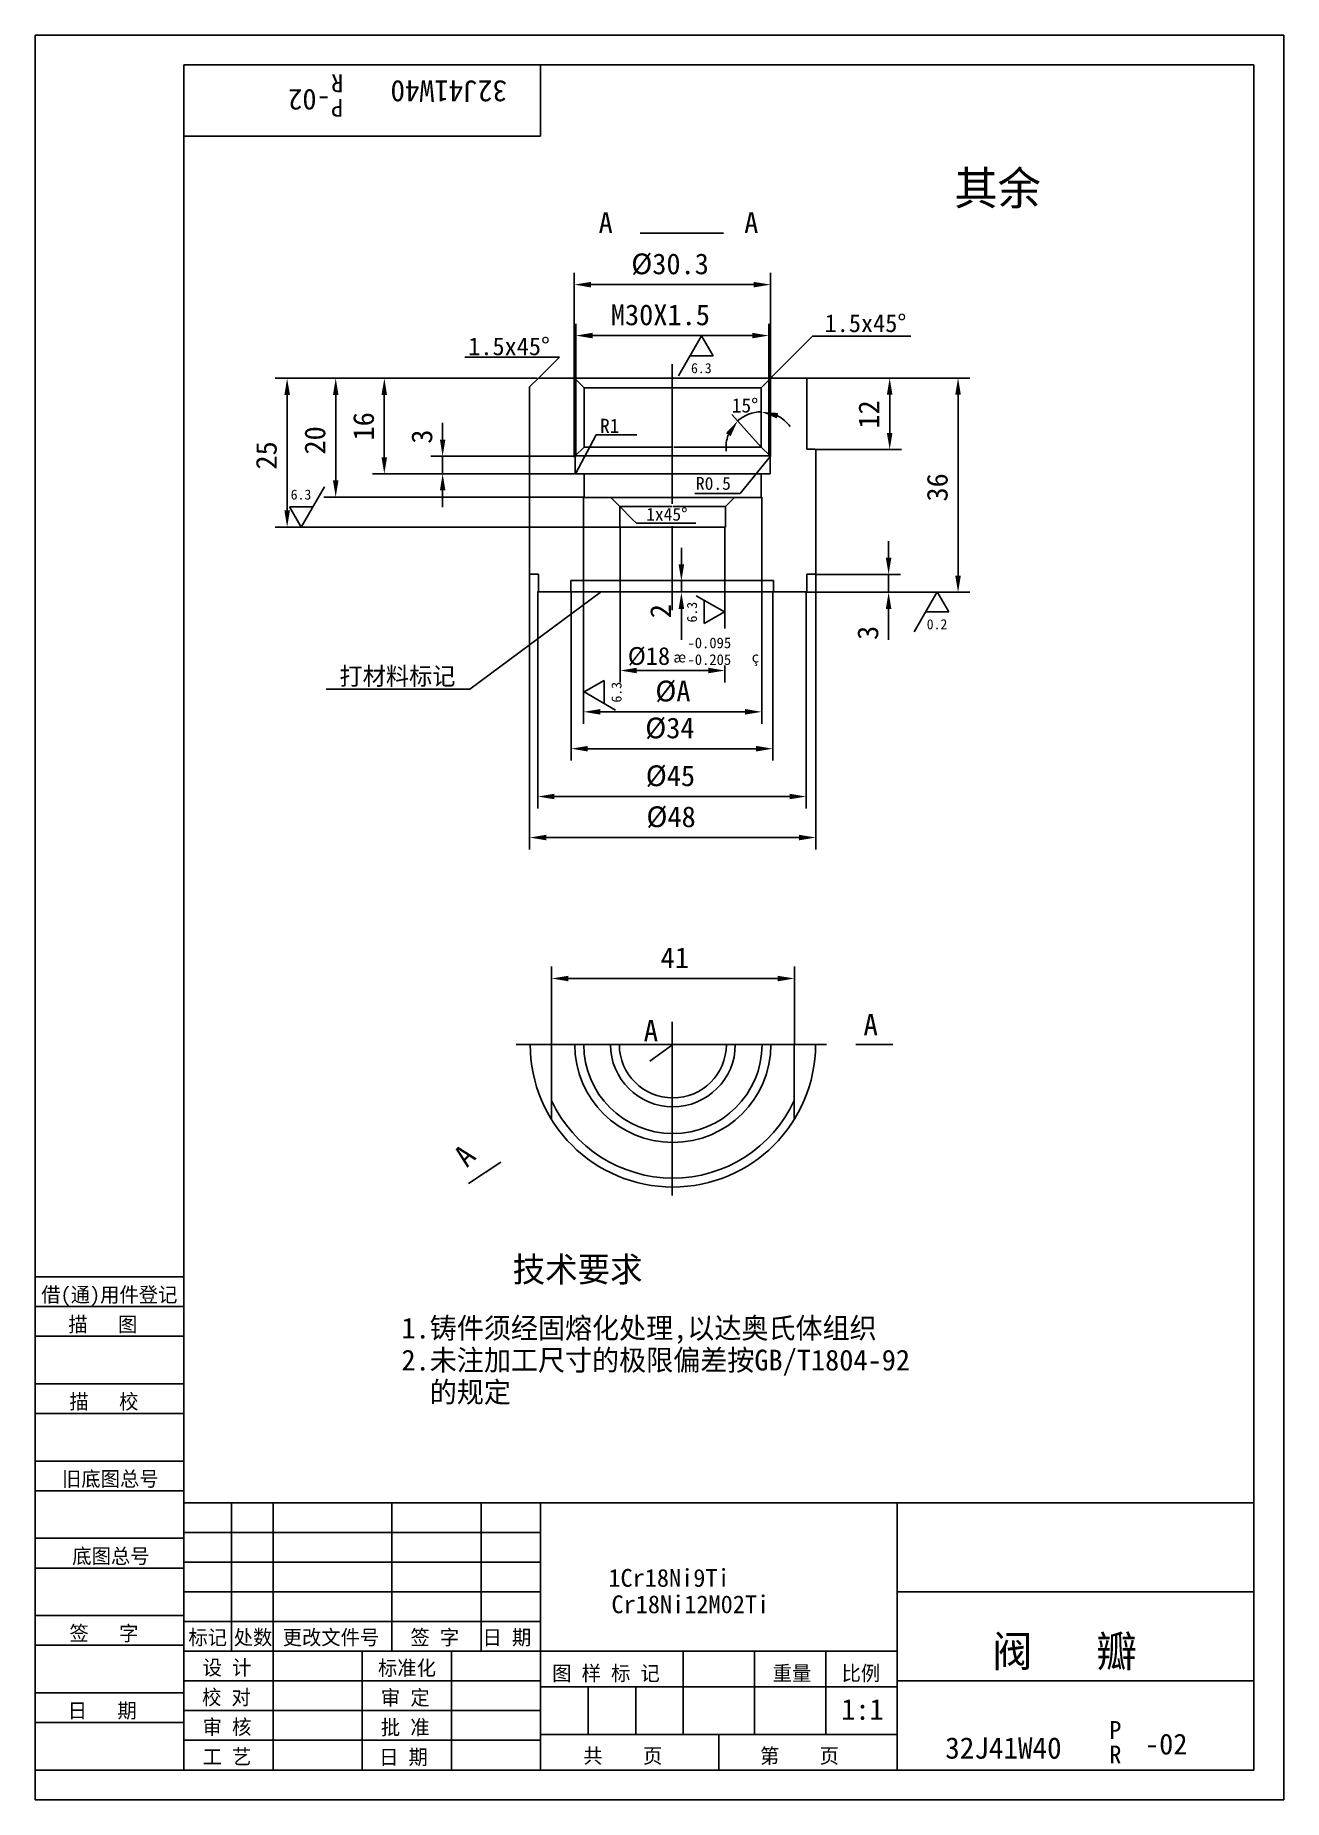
# Model space of a CAD drawing. Header units: metres. Extents: x 0 to 210, y 0 to 297.
import ezdxf

# ---------------------------------------------------------------- set-up
doc = ezdxf.new("R2010")
doc.units = ezdxf.units.M
for name, color, linetype in [('B', 3, 'Continuous'), ('C', 6, 'Continuous'), ('D', 1, 'Continuous'), ('FL', 5, 'Continuous'), ('T', 7, 'Continuous'), ('TL', 4, 'Continuous')]:
    doc.layers.add(name, color=color, linetype=linetype)

# ---------------------------------------------------------------- blocks, each defined once
blk = doc.blocks.new('TUKUN4')
at = {"layer": 'FL'}
for p, q in [((0, 297), (0, 0)), ((210, 297), (0, 297)), ((210, 0), (210, 297)), ((0, 78), (25, 78)), ((0, 70), (25, 70)), ((0, 65), (25, 65)), ((0, 57), (25, 57)), ((0, 52), (25, 52)), ((33, 25), (33, 50)), ((40, 5), (40, 50)), ((60, 25), (60, 50)), ((75, 25), (75, 50)), ((25, 45), (85, 45)), ((0, 44), (25, 44)), ((0, 39), (25, 39)), ((25, 40), (85, 40)), ((25, 35), (85, 35)), ((0, 31), (25, 31)), ((25, 30), (85, 30)), ((0, 26), (25, 26)), ((70, 5), (70, 25)), ((0, 18), (25, 18)), ((25, 20), (85, 20)), ((25, 15), (85, 15)), ((0, 13), (25, 13)), ((25, 10), (85, 10)), ((0, 0), (210, 0))]:
    blk.add_line(p, q, dxfattribs=at)
at = {"layer": 'TL'}
for p, q in [((25, 5), (25, 292)), ((205, 292), (25, 292)), ((85, 292), (85, 280)), ((205, 5), (205, 292)), ((85, 280), (25, 280)), ((0, 88), (25, 88)), ((0, 83), (25, 83)), ((205, 50), (25, 50)), ((85, 5), (85, 50)), ((145, 5), (145, 50)), ((205, 35), (145, 35)), ((145, 25), (25, 25)), ((55, 5), (55, 25)), ((109, 11), (109, 25)), ((121, 11), (121, 25)), ((133, 11), (133, 25)), ((85, 19), (145, 19)), ((93, 11), (93, 19)), ((101, 11), (101, 19)), ((205, 20), (145, 20)), ((145, 11), (85, 11)), ((115, 5), (115, 11)), ((0, 5), (205, 5))]:
    blk.add_line(p, q, dxfattribs=at)
at = {"layer": 'T'}
for s, p in [('借(通)用件登记', (1, 83.76)), ('描   图', (5.56, 78.76)), ('描   校', (5.74, 65.76)), ('旧底图总号', (4.49, 52.76)), ('底图总号', (6.22, 39.76)), ('签   字', (5.74, 26.76)), ('标记', (25.75, 26.07)), ('处数', (33.38, 26.07)), ('更改文件号', (41.61, 26.07)), ('签 字', (63.1, 26.07)), ('日 期', (75.23, 26.07)), ('设 计', (28.14, 20.99)), ('标准化', (57.65, 20.93)), ('图 样 标 记', (86.95, 20.04)), ('重量', (124.03, 20.04)), ('比例', (135.64, 20.04)), ('校 对', (28.05, 15.99)), ('审 定', (58.13, 15.93)), ('日   期', (5.45, 13.76)), ('审 核', (28.14, 10.99)), ('批 准', (58.13, 10.93)), ('共    页', (92.18, 6.13)), ('第    页', (121.9, 6.13)), ('工 艺', (28.14, 5.99)), ('日 期', (57.84, 5.93))]:
    blk.add_text(s, height=2.5, dxfattribs=at).set_placement(p)

msp = doc.modelspace()

# ---------------------------------------------------------------- linework, layer by layer
at = {"layer": 'B'}
msp.add_arc((107.25, 127.13), 16.5, 180.06, 359.94, dxfattribs=at)
at = {"layer": 'C'}
for p, q in [((107.15, 218.14), (107.15, 241.65)), ((107.15, 200.23), (107.15, 214.37)), ((107.15, 103.79), (107.15, 130.95)), ((80.88, 127.11), (107.25, 127.11)), ((111.9, 127.11), (133.1, 127.11)), ((107.15, 103.79), (107.15, 101.71))]:
    msp.add_line(p, q, dxfattribs=at)
at = {"layer": 'D'}
for p, q in [((101.75, 263.71), (115.75, 263.71)), ((90.67, 226.01), (90.67, 257.03)), ((123.66, 226.14), (123.66, 257.03)), ((93.47, 255.03), (120.86, 255.03)), ((90.93, 239.07), (90.93, 248.45)), ((123.39, 238.93), (123.39, 248.45)), ((93.73, 246.45), (120.59, 246.45)), ((108.18, 239.67), (112.08, 246.43)), ((112.08, 246.43), (114.03, 243.05)), ((123.66, 239.31), (130.73, 246.38)), ((130.73, 246.38), (140.3, 246.38)), ((140.3, 246.38), (147.28, 246.38)), ((80.2, 242.84), (72.28, 242.84)), ((88.19, 242.84), (80.2, 242.84)), ((84.65, 239.31), (88.19, 242.84)), ((114.03, 243.05), (110.13, 243.05)), ((48.53, 239.26), (40.36, 239.26)), ((56.71, 239.26), (48.53, 239.26)), ((84.41, 239.26), (56.71, 239.26)), ((90.93, 226.14), (90.93, 239.07)), ((123.4, 226.14), (123.4, 239.07)), ((129.69, 239.3), (145.72, 239.3)), ((145.72, 239.3), (157.22, 239.3)), ((42.36, 236.46), (42.36, 217.01)), ((50.53, 222.07), (50.53, 236.46)), ((58.71, 236.46), (58.71, 225.98)), ((143.72, 236.5), (143.72, 230.08)), ((155.22, 206.04), (155.22, 236.5)), ((68.52, 228.96), (68.52, 231.76)), ((122.13, 227.68), (117.15, 233.19)), ((90.85, 223.16), (94.35, 229.74)), ((94.35, 229.74), (101.2, 229.74)), ((90.72, 226.16), (66.52, 226.16)), ((68.52, 226.16), (68.52, 223.18)), ((123.69, 226.13), (118.58, 219.87)), ((131.31, 227.28), (145.72, 227.28)), ((66.52, 223.18), (56.71, 223.18)), ((90.72, 223.18), (66.52, 223.18)), ((48.64, 220.99), (44.74, 214.23)), ((68.52, 220.38), (68.52, 217.58)), ((118.58, 219.87), (110.93, 219.87)), ((42.78, 217.61), (46.69, 217.61)), ((44.74, 214.23), (42.78, 217.61)), ((92.37, 219.27), (48.53, 219.27)), ((92.24, 219.23), (92.24, 181.12)), ((98.31, 217.69), (100.43, 215.57)), ((122.2, 219.23), (122.2, 181.12)), ((98.2, 214.21), (40.36, 214.21)), ((98.37, 214.24), (98.37, 188.07)), ((100.43, 215.57), (101.14, 214.86)), ((101.14, 214.86), (111.09, 214.86)), ((115.99, 214.24), (115.99, 197.15)), ((143.54, 209.05), (143.54, 211.85)), ((108.68, 207.93), (108.68, 210.73)), ((83.15, 206.31), (83.15, 159.96)), ((108.68, 205.13), (108.68, 203.25)), ((131.29, 206.31), (131.29, 159.96)), ((131.31, 206.25), (145.54, 206.25)), ((143.54, 206.25), (143.54, 203.24)), ((95.26, 203.39), (73.09, 186.92)), ((84.52, 203.36), (84.52, 166.86)), ((90.14, 203.36), (90.14, 174.91)), ((111.19, 202.67), (115.92, 199.94)), ((124.06, 203.36), (124.06, 174.91)), ((129.68, 203.36), (129.68, 166.86)), ((129.69, 203.24), (145.54, 203.24)), ((145.54, 203.24), (157.22, 203.24)), ((147.83, 196.56), (151.73, 203.32)), ((151.73, 203.32), (153.68, 199.94)), ((108.68, 200.45), (108.68, 197.65)), ((112.54, 197.99), (112.54, 201.9)), ((115.92, 199.94), (112.54, 197.99)), ((143.54, 200.44), (143.54, 197.64)), ((153.68, 199.94), (149.78, 199.94)), ((108.68, 197.65), (108.68, 195.23)), ((143.54, 197.64), (143.54, 195.22)), ((115.99, 190.94), (115.99, 188.07)), ((92.3, 186.47), (95.68, 188.42)), ((95.68, 188.42), (95.68, 184.51)), ((101.17, 190.07), (113.19, 190.07)), ((73.09, 186.92), (48.95, 186.92)), ((97.59, 183.41), (92.3, 186.47)), ((95.04, 183.12), (119.4, 183.12)), ((92.94, 176.91), (121.26, 176.91)), ((87.32, 168.86), (126.88, 168.86)), ((85.95, 161.96), (128.49, 161.96)), ((86.86, 127.18), (86.86, 140.23)), ((127.69, 127.18), (127.69, 140.23)), ((89.66, 138.23), (124.89, 138.23))]:
    msp.add_line(p, q, dxfattribs=at)
for start, end in [(90, 132.15), (35.47, 62.73), (159.41, 186.68)]:
    msp.add_arc((122.13, 227.68), 5.94, start, end, dxfattribs=at)
for points in [[(93.47, 255.49), (93.47, 254.56), (90.67, 255.03)], [(120.86, 255.49), (120.86, 254.56), (123.66, 255.03)], [(93.73, 246.92), (93.73, 245.99), (90.93, 246.45)], [(120.59, 246.92), (120.59, 245.99), (123.39, 246.45)], [(41.9, 236.46), (42.83, 236.46), (42.36, 239.26)], [(50.07, 236.46), (51, 236.46), (50.53, 239.26)], [(58.24, 236.46), (59.17, 236.46), (58.71, 239.26)], [(143.25, 236.5), (144.19, 236.5), (143.72, 239.3)], [(154.75, 236.5), (155.69, 236.5), (155.22, 239.3)], [(116.18, 230.04), (116.96, 229.51), (118.14, 232.09)], [(124.74, 232.51), (124.96, 233.42), (122.13, 233.62)], [(68.06, 228.96), (68.99, 228.96), (68.52, 226.16)], [(143.25, 230.08), (144.19, 230.08), (143.72, 227.28)], [(58.24, 225.98), (59.17, 225.98), (58.71, 223.18)], [(68.06, 220.38), (68.99, 220.38), (68.52, 223.18)], [(50.07, 222.07), (51, 222.07), (50.53, 219.27)], [(41.9, 217.01), (42.83, 217.01), (42.36, 214.21)], [(108.22, 207.93), (109.15, 207.93), (108.68, 205.13)], [(143.08, 209.05), (144.01, 209.05), (143.54, 206.25)], [(154.75, 206.04), (155.69, 206.04), (155.22, 203.24)], [(108.22, 200.45), (109.15, 200.45), (108.68, 203.25)], [(143.08, 200.44), (144.01, 200.44), (143.54, 203.24)], [(101.17, 190.54), (101.17, 189.61), (98.37, 190.07)], [(113.19, 190.54), (113.19, 189.61), (115.99, 190.07)], [(95.04, 183.59), (95.04, 182.65), (92.24, 183.12)], [(119.4, 183.59), (119.4, 182.65), (122.2, 183.12)], [(92.94, 177.38), (92.94, 176.45), (90.14, 176.91)], [(121.26, 177.38), (121.26, 176.45), (124.06, 176.91)], [(87.32, 169.33), (87.32, 168.4), (84.52, 168.86)], [(126.88, 169.33), (126.88, 168.4), (129.68, 168.86)], [(85.95, 162.42), (85.95, 161.49), (83.15, 161.96)], [(128.49, 162.42), (128.49, 161.49), (131.29, 161.96)], [(89.66, 138.69), (89.66, 137.76), (86.86, 138.23)], [(124.89, 138.69), (124.89, 137.76), (127.69, 138.23)]]:
    msp.add_solid(points, dxfattribs=at)
at = {"layer": 'TL'}
for p, q in [((83.15, 237.81), (84.65, 239.31)), ((83.15, 206.31), (83.15, 237.81)), ((84.65, 239.31), (90.87, 239.31)), ((90.81, 239.18), (92.31, 237.68)), ((90.87, 239.31), (107.15, 239.31)), ((92.31, 237.68), (107.14, 237.68)), ((92.31, 237.68), (92.31, 227.68)), ((123.95, 239.31), (107.29, 239.31)), ((122.13, 237.68), (107.3, 237.68)), ((123.63, 239.18), (122.13, 237.68)), ((122.13, 237.68), (122.13, 227.68)), ((129.79, 239.31), (123.95, 239.31)), ((129.79, 239.31), (129.79, 227.31)), ((92.31, 227.68), (90.81, 226.19)), ((90.81, 226.19), (90.81, 223.19)), ((90.81, 226.19), (107.14, 226.19)), ((92.31, 227.68), (107.04, 227.68)), ((123.63, 226.19), (107.3, 226.19)), ((122.13, 227.68), (107.4, 227.68)), ((122.13, 227.68), (123.63, 226.19)), ((123.63, 226.19), (123.63, 223.19)), ((129.79, 227.31), (131.16, 227.31)), ((131.29, 206.31), (131.29, 227.31)), ((90.81, 223.19), (92.31, 223.19)), ((92.31, 223.19), (107.14, 223.19)), ((92.31, 223.19), (92.31, 219.19)), ((122.13, 223.19), (107.3, 223.19)), ((122.13, 223.19), (122.13, 219.19)), ((123.63, 223.19), (122.13, 223.19)), ((92.31, 219.19), (96.81, 219.19)), ((96.81, 219.19), (107.14, 219.19)), ((96.81, 219.19), (98.31, 217.69)), ((98.31, 217.69), (107.14, 217.69)), ((98.31, 217.69), (98.31, 214.19)), ((117.63, 219.19), (107.3, 219.19)), ((116.13, 217.69), (107.3, 217.69)), ((117.63, 219.19), (116.13, 217.69)), ((116.13, 217.69), (116.13, 214.19)), ((122.13, 219.19), (117.63, 219.19)), ((98.31, 214.19), (107.19, 214.19)), ((116.13, 214.19), (107.25, 214.19)), ((84.65, 206.31), (83.15, 206.31)), ((84.65, 203.31), (84.65, 206.31)), ((90.06, 205.21), (107.11, 205.21)), ((90.06, 203.21), (90.06, 205.21)), ((124.16, 205.21), (107.11, 205.21)), ((124.16, 203.21), (124.16, 205.21)), ((129.79, 203.31), (129.79, 206.31)), ((129.79, 206.31), (131.29, 206.31)), ((90.15, 203.31), (84.65, 203.31)), ((107.15, 203.31), (90.15, 203.31)), ((107.29, 203.31), (124.29, 203.31)), ((124.29, 203.31), (129.79, 203.31)), ((86.83, 127.13), (86.83, 114.52)), ((107.25, 127.11), (103.37, 124.34)), ((111.9, 127.11), (107.25, 127.11)), ((127.67, 127.13), (127.67, 114.52)), ((144.23, 127.13), (138.02, 127.13)), ((72.86, 103.75), (78.3, 107.31))]:
    msp.add_line(p, q, dxfattribs=at)
for radius, start, end in [(24, 180.04, 359.96), (15, 180.07, 359.93), (10.5, 180.1, 359.9), (9, 180.12, 359.88), (22.5, 204.84, 335.16)]:
    msp.add_arc((107.25, 127.13), radius, start, end, dxfattribs=at)

# ---------------------------------------------------------------- block references
msp.add_blockref('TUKUN4', (0, 0), dxfattribs=at)

# ---------------------------------------------------------------- texts
at = {"layer": 'D'}
for s, height, rotation, p in [('R', 3, 180, (51.8, 290.42)), ('32J41W40', 3.6, 180, (79.34, 289.39)), ('-02', 3.5, 180, (49.69, 287.91)), ('P', 3, 180, (51.8, 286.28)), ('12', 3.5, 90, (141.97, 230.79)), ('16', 3.5, 90, (56.96, 228.8)), ('20', 3.5, 90, (48.78, 226.43)), ('3', 3.5, 90, (66.77, 228.25)), ('25', 3.5, 90, (40.61, 223.9)), ('36', 3.5, 90, (153.47, 218.52)), ('2', 3.5, 90, (106.93, 198.88)), ('6.3', 1.7, 90, (111.31, 198.16)), ('3', 3.5, 90, (141.79, 195.22)), ('6.3', 1.7, 90, (98.61, 184.68)), ('A', 3.6, 45, (72.6, 106.29))]:
    msp.add_text(s, height=height, rotation=rotation, dxfattribs=at).set_placement(p)
for s, height, p in [('其余', 5.6, (154.6, 268.46)), ('%%C30.3', 3.5, (100.25, 256.78)), ('M30X1.5', 3.5, (96.82, 248.2)), ('1.5x45%%d', 3, (132.77, 247.04)), ('1.5x45%%d', 3, (72.82, 243.15)), ('6.3', 1.7, (110.3, 240.12)), ('15%%d', 2.4, (117.15, 233.5)), ('R1', 2.4, (94.99, 230.06)), ('6.3', 1.7, (42.96, 218.84)), ('R0.5', 2.16, (111.13, 220.49)), ('1x45%%d', 2.16, (102.76, 215.3)), ('0.2', 1.7, (149.95, 197.01)), ('%%c18', 3, (99.67, 191.02)), ('-0.095', 1.8, (109.71, 193.83)), ('打材料标记', 3, (51.17, 187.64)), ('%%230', 1.8, (107.31, 191.43)), ('-0.205', 1.8, (109.71, 191.01)), ('%%231', 1.8, (120.51, 191.43)), ('%%cA', 3.5, (104.3, 184.87)), ('%%c34', 3.5, (102.6, 178.66)), ('%%C45', 3.5, (102.69, 170.61)), ('%%c48', 3.5, (102.8, 163.71)), ('41', 3.5, (105.19, 139.98)), ('A', 3.6, (102.33, 127.64)), ('A', 3.6, (139.3, 128.65)), ('           技术要求', 4.2, (48.88, 87.17)), ('1.铸件须经固熔化处理,以达奥氏体组织', 3.5, (61.59, 77.64)), ('2.未注加工尺寸的极限偏差按GB/T1804-92', 3.5, (61.59, 72.25)), ('  的规定', 3.5, (61.59, 66.86)), ('1Cr18Ni9Ti', 3, (96.4, 35.84)), ('Cr18Ni12M02Ti', 3, (96.92, 31.39)), ('阀   瓣', 5.25, (160.92, 22.37)), ('1:1', 3.5, (135.58, 13.46)), ('P', 3, (180.66, 10.24)), ('32J41W40', 3.6, (153.06, 6.91)), ('R', 3, (180.66, 6.11)), ('-02', 3.5, (186.67, 7.62))]:
    msp.add_text(s, height=height, dxfattribs=at).set_placement(p)
at = {"layer": 'TL'}
for p in [(94.76, 263.71), (119.25, 263.71)]:
    msp.add_text('A', height=3.5, dxfattribs=at).set_placement(p)

doc.saveas('drawing.dxf')
